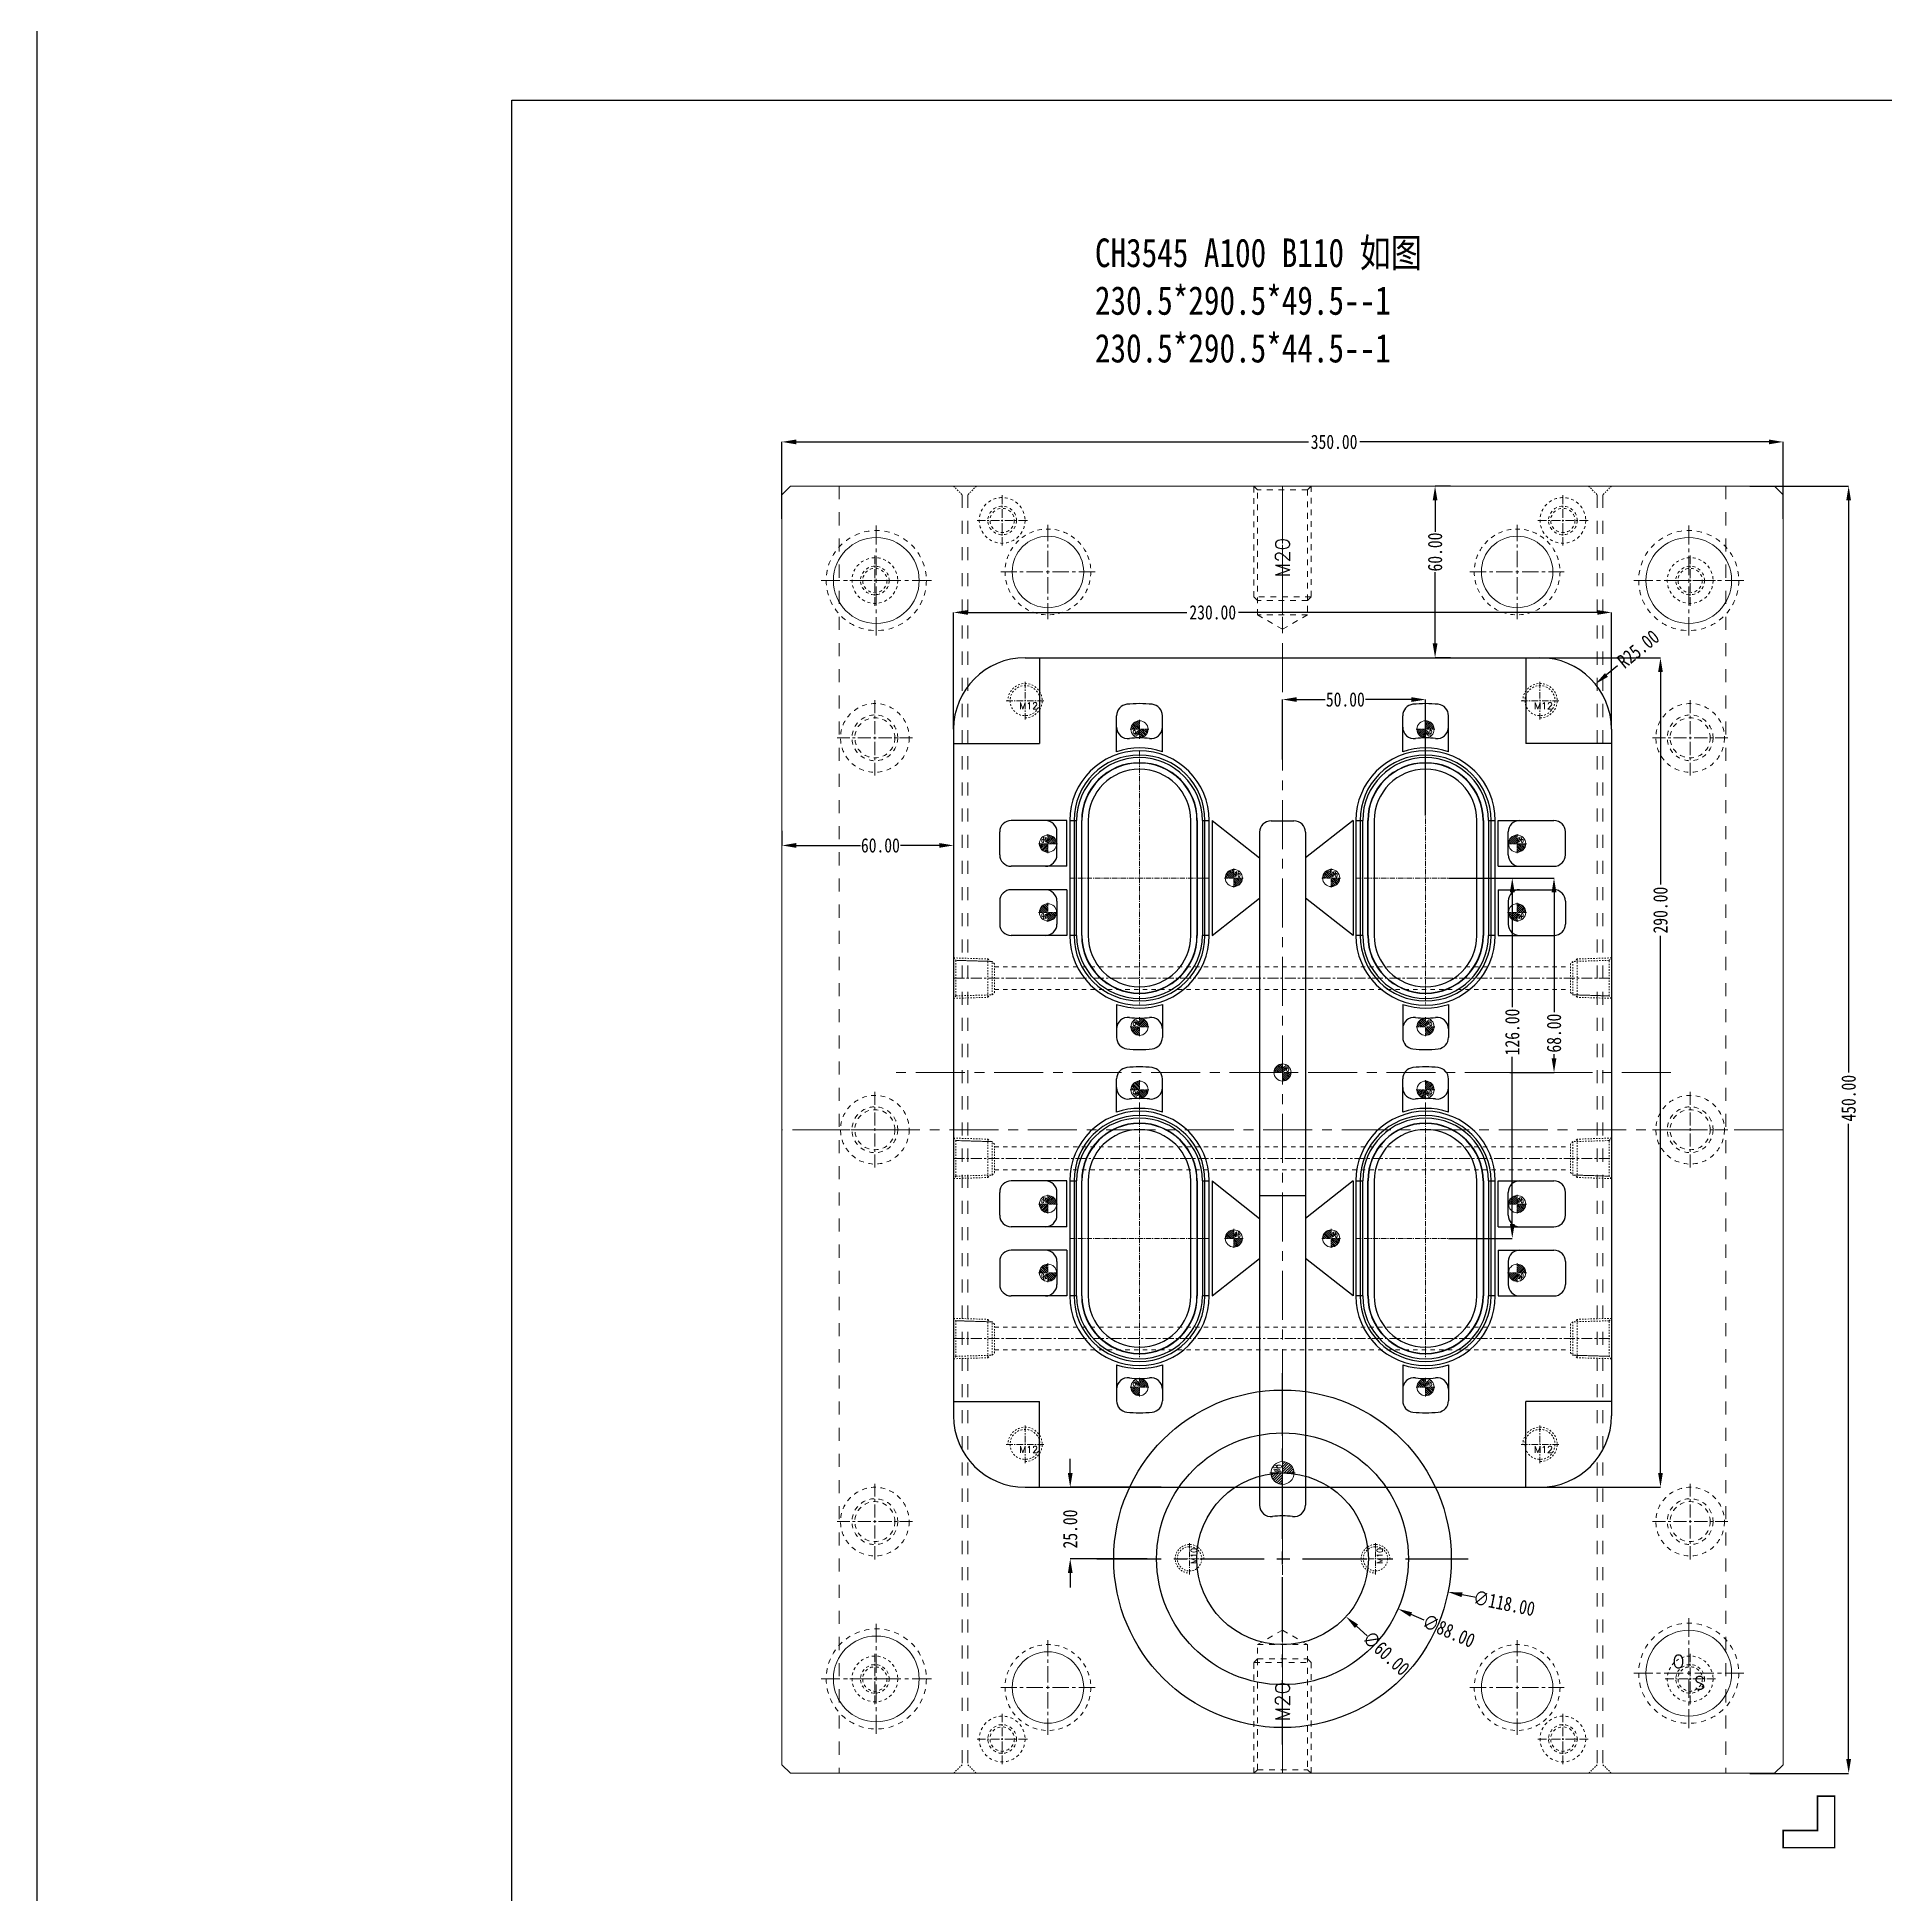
# Model space of a CAD drawing. Header units: millimetres. Extents: x 780 to 4384, y -938 to 1268.
# Drawn here: x 780 to 1426, y -289 to 361 of the extents above; entities that cross this region are included whole.
import ezdxf
from ezdxf.enums import TextEntityAlignment as Align

# ---------------------------------------------------------------- set-up
doc = ezdxf.new("R2010")
doc.units = ezdxf.units.MM
doc.header["$LTSCALE"] = 16.335
doc.header["$PDMODE"] = 3
doc.header["$PDSIZE"] = 0.3125
doc.linetypes.add('CENTER', pattern=[0.6, 0.375, -0.075, 0.075, -0.075])
doc.linetypes.add('HIDDEN', pattern=[0.2, 0.1, -0.1])
doc.layers.get('0').update_dxf_attribs({"linetype": 'CONTINUOUS'})
doc.layers.get('Defpoints').update_dxf_attribs({"linetype": 'CONTINUOUS'})
for name, color, linetype, lineweight in [('center', 1, 'CENTER', 9), ('cool', 153, 'HIDDEN', 9), ('epin', 13, 'CONTINUOUS', 9), ('moldbase', 7, 'CONTINUOUS', 20), ('screw', 33, 'CONTINUOUS', 13)]:
    doc.layers.add(name, color=color, linetype=linetype, lineweight=lineweight)
doc.styles.add('ROMANC', font='romanc.shx', dxfattribs={"bigfont": 'gbcbig.shx'})
doc.styles.get("Standard").update_dxf_attribs({"font": 'txt', "width": 0.8})
doc.styles.add('TXT', font='txt.shx', dxfattribs={"bigfont": 'gbcbig.shx'})
doc.styles.add('TXT05', font='txt.shx', dxfattribs={"width": 0.5, "bigfont": 'gbcbig.shx'})
doc.dimstyles.get("Standard").update_dxf_attribs({"dimtxt": 0.15625, "dimasz": 0.1875, "dimexe": 0.125, "dimexo": 0.0625, "dimtad": 0, "dimtih": 1, "dimtoh": 1, "dimdsep": 46, "dimtxsty": 'Standard', "dimcen": 0.09, "dimadec": 0, "dimazin": 0, "dimtp": 0.01, "dimtm": 0.01, "dimtfac": 1, "dimtofl": 0, "dimtmove": 0, "dimatfit": 3, "dimfxl": 0, "dimtolj": 1, "dimarcsym": 0})

# ---------------------------------------------------------------- blocks, each defined once
blk = doc.blocks.new('*D4')
at = {"color": 4, "lineweight": -2}
for p, q in [((1100, 118.54), (1100, 159.39)), ((1105, 159.39), (1181.61, 159.39)), ((1325, 159.39), (1199.61, 159.39)), ((1330, 118.54), (1330, 159.39))]:
    blk.add_line(p, q, dxfattribs=at)
at = {"color": 4}
for points in [[(1105, 160.23), (1105, 158.56), (1100, 159.39)], [(1325, 160.23), (1325, 158.56), (1330, 159.39)]]:
    blk.add_solid(points, dxfattribs=at)
at = {"layer": 'Defpoints', "color": 0}
for p in [(1100, 159.39), (1100, 118.54), (1330, 118.54)]:
    blk.add_point(p, dxfattribs=at)
at = {"color": 6, "insert": (1190.61, 159.39), "char_height": 5, "attachment_point": 5}
blk.add_mtext('\\A1;230.00', dxfattribs=at)
blk = doc.blocks.new('*D5')
at = {"color": 4, "lineweight": -2}
for p, q in [((1305, 143.54), (1347.12, 143.54)), ((1347.12, 138.54), (1347.12, 64.31)), ((1347.12, -141.46), (1347.12, 46.31)), ((1305, -146.46), (1347.12, -146.46))]:
    blk.add_line(p, q, dxfattribs=at)
at = {"color": 4}
for points in [[(1346.29, 138.54), (1347.95, 138.54), (1347.12, 143.54)], [(1346.29, -141.46), (1347.95, -141.46), (1347.12, -146.46)]]:
    blk.add_solid(points, dxfattribs=at)
at = {"layer": 'Defpoints', "color": 0}
for p in [(1305, 143.54), (1305, -146.46), (1347.12, -146.46)]:
    blk.add_point(p, dxfattribs=at)
at = {"color": 6, "insert": (1347.12, 55.31), "char_height": 5, "attachment_point": 5, "rotation": 90}
blk.add_mtext('\\A1;290.00', dxfattribs=at)
blk = doc.blocks.new('*D6')
at = {"color": 4, "lineweight": -2}
for p, q in [((1140.79, -141.46), (1140.79, -136.46)), ((1172.58, -146.46), (1140.79, -146.46)), ((1167.66, -171.46), (1140.79, -171.46)), ((1140.79, -176.46), (1140.79, -181.46))]:
    blk.add_line(p, q, dxfattribs=at)
at = {"color": 4}
for points in [[(1139.96, -141.46), (1141.63, -141.46), (1140.79, -146.46)], [(1139.96, -176.46), (1141.63, -176.46), (1140.79, -171.46)]]:
    blk.add_solid(points, dxfattribs=at)
at = {"layer": 'Defpoints', "color": 0}
for p in [(1172.58, -146.46), (1140.79, -171.46), (1167.66, -171.46)]:
    blk.add_point(p, dxfattribs=at)
at = {"color": 6, "insert": (1140.79, -161.05), "char_height": 5, "attachment_point": 5, "rotation": 90}
blk.add_mtext('\\A1;25.00', dxfattribs=at)
blk = doc.blocks.new('*D7')
at = {"color": 4, "lineweight": -2}
for p, q in [((1273.75, 203.54), (1268.33, 203.54)), ((1268.33, 198.54), (1268.33, 187.51)), ((1268.33, 148.54), (1268.33, 173.51)), ((1273.75, 143.54), (1268.33, 143.54))]:
    blk.add_line(p, q, dxfattribs=at)
at = {"color": 4}
for points in [[(1267.5, 198.54), (1269.16, 198.54), (1268.33, 203.54)], [(1267.5, 148.54), (1269.16, 148.54), (1268.33, 143.54)]]:
    blk.add_solid(points, dxfattribs=at)
at = {"layer": 'Defpoints', "color": 0}
for p in [(1273.75, 203.54), (1268.33, 143.54), (1273.75, 143.54)]:
    blk.add_point(p, dxfattribs=at)
at = {"color": 6, "insert": (1268.33, 180.51), "char_height": 5, "attachment_point": 5, "rotation": 90}
blk.add_mtext('\\A1;60.00', dxfattribs=at)
blk = doc.blocks.new('*D8')
at = {"color": 4, "lineweight": -2}
for p, q in [((1040, 83), (1040, 77.93)), ((1100, 83), (1100, 77.93)), ((1045, 77.93), (1067.43, 77.93)), ((1095, 77.93), (1081.43, 77.93))]:
    blk.add_line(p, q, dxfattribs=at)
at = {"color": 4}
for points in [[(1045, 78.77), (1045, 77.1), (1040, 77.93)], [(1095, 78.77), (1095, 77.1), (1100, 77.93)]]:
    blk.add_solid(points, dxfattribs=at)
at = {"layer": 'Defpoints', "color": 0}
for p in [(1040, 83), (1100, 83), (1040, 77.93)]:
    blk.add_point(p, dxfattribs=at)
at = {"color": 6, "insert": (1074.43, 77.93), "char_height": 5, "attachment_point": 5}
blk.add_mtext('\\A1;60.00', dxfattribs=at)
blk = doc.blocks.new('*D9')
at = {"color": 4, "lineweight": -2}
for p, q in [((1040, 192.12), (1040, 219)), ((1045, 219), (1224.03, 219)), ((1385, 219), (1242.03, 219)), ((1390, 192.12), (1390, 219))]:
    blk.add_line(p, q, dxfattribs=at)
at = {"color": 4}
for points in [[(1045, 219.83), (1045, 218.16), (1040, 219)], [(1385, 219.83), (1385, 218.16), (1390, 219)]]:
    blk.add_solid(points, dxfattribs=at)
at = {"layer": 'Defpoints', "color": 0}
for p in [(1390, 219), (1040, 192.12), (1390, 192.12)]:
    blk.add_point(p, dxfattribs=at)
at = {"color": 6, "insert": (1233.03, 219), "char_height": 5, "attachment_point": 5}
blk.add_mtext('\\A1;350.00', dxfattribs=at)
blk = doc.blocks.new('*D10')
at = {"color": 4, "lineweight": -2}
for p, q in [((1378.32, 203.54), (1412.9, 203.54)), ((1412.9, 198.54), (1412.9, -1.45)), ((1412.9, -241.46), (1412.9, -19.45)), ((1378.32, -246.46), (1412.9, -246.46))]:
    blk.add_line(p, q, dxfattribs=at)
at = {"color": 4}
for points in [[(1412.06, 198.54), (1413.73, 198.54), (1412.9, 203.54)], [(1412.06, -241.46), (1413.73, -241.46), (1412.9, -246.46)]]:
    blk.add_solid(points, dxfattribs=at)
at = {"layer": 'Defpoints', "color": 0}
for p in [(1378.32, 203.54), (1378.32, -246.46), (1412.9, -246.46)]:
    blk.add_point(p, dxfattribs=at)
at = {"color": 6, "insert": (1412.9, -10.45), "char_height": 5, "attachment_point": 5, "rotation": 90}
blk.add_mtext('\\A1;450.00', dxfattribs=at)
blk = doc.blocks.new('screw_m10_g')
at = {"layer": 'screw', "color": 1, "linetype": 'CENTER', "ltscale": 0.310989}
for p, q in [((-5.5, 0), (5.5, 0)), ((0, -5.5), (0, 5.5))]:
    blk.add_line(p, q, dxfattribs=at)
at = {"layer": 'screw', "linetype": 'HIDDEN', "ltscale": 0.310989}
blk.add_circle((0, 0), 4.25, dxfattribs=at)
at = {"layer": 'screw', "color": 92, "linetype": 'HIDDEN', "ltscale": 0.310989}
blk.add_arc((0, 0), 5, 270, 180, dxfattribs=at)
at = {"layer": 'screw', "color": 6, "style": 'TXT'}
blk.add_text('M10', height=2, dxfattribs=at).set_placement((-1.7, -2.5))
blk = doc.blocks.new('epin_ejp_8')
at = {"layer": 'epin', "lineweight": 0}
h = blk.add_hatch(dxfattribs=at)
h.set_pattern_fill('_ANSI31', color=123, scale=0.2, angle=90, style=0)
h.set_pattern_definition([(135, (-4776.1665, 107.23786), (-0.44901281, -0.44901281), [])])
h.paths.add_polyline_path([(0, 4, 0.414214), (-4, 0), (0, 0)])
h.paths.add_polyline_path([(4, 0), (0, 0), (0, -4, 0.414214)])
at = {"layer": 'epin', "color": 1, "linetype": 'CENTER', "lineweight": 0, "ltscale": 4}
for p, q in [((-4.4, 0), (4.4, 0)), ((0, -4.4), (0, 4.4))]:
    blk.add_line(p, q, dxfattribs=at)
at = {"layer": 'epin', "lineweight": 0}
blk.add_circle((0, 0), 4, dxfattribs=at)
at = {"layer": 'epin', "color": 6, "lineweight": 0, "style": 'TXT05', "width": 0.5}
blk.add_text('%%c8', height=2.8, dxfattribs=at).set_placement((0.16, 0.4))
blk = doc.blocks.new('cool_jt_f12')
at = {"layer": 'cool', "ltscale": 0.3}
for p, q in [((0, 7.0785), (0.856, 6.2225)), ((0, 7.0785), (12, 6.7035)), ((12, 6.7035), (12.856, 5.8475)), ((12, 6.7035), (12, -6.7035)), ((0.856, 6.2225), (0.856, -6.2225)), ((13.5, 5.827375), (0.856, 6.2225)), ((0.856, 6.2225), (13.5, 5.827375)), ((14.327375, 5), (13.5, 5.827375)), ((13.5, -5.827375), (13.5, 5.827375)), ((14.327375, -5), (14.327375, 5)), ((0.856, -6.2225), (0, -7.0785)), ((0.856, -6.2225), (13.5, -5.827375)), ((12, -6.7035), (12.856, -5.8475)), ((13.5, -5.827375), (14.327375, -5)), ((0, -7.0785), (12, -6.7035))]:
    blk.add_line(p, q, dxfattribs=at)
blk = doc.blocks.new('*D75')
at = {"color": 4, "lineweight": -2}
blk.add_line((1244.57, -198.4), (1240.87, -195.03), dxfattribs=at)
at = {"color": 4}
blk.add_solid([(1241.43, -194.42), (1240.31, -195.65), (1237.18, -191.67)], dxfattribs=at)
at = {"layer": 'Defpoints', "color": 0}
for p in [(1192.83, -151.25), (1237.18, -191.67)]:
    blk.add_point(p, dxfattribs=at)
at = {"color": 6, "insert": (1251.22, -204.47), "char_height": 5, "attachment_point": 5, "rotation": 317.65053}
blk.add_mtext('\\A1;∅60.00', dxfattribs=at)
blk = doc.blocks.new('*D76')
at = {"color": 4, "lineweight": -2}
blk.add_line((1264.54, -192.94), (1259.96, -190.95), dxfattribs=at)
at = {"color": 4}
blk.add_solid([(1260.29, -190.19), (1259.63, -191.72), (1255.37, -188.96)], dxfattribs=at)
at = {"layer": 'Defpoints', "color": 0}
for p in [(1174.64, -153.95), (1255.37, -188.96)]:
    blk.add_point(p, dxfattribs=at)
at = {"color": 6, "insert": (1273.11, -196.66), "char_height": 5, "attachment_point": 5, "rotation": 336.55293}
blk.add_mtext('\\A1;∅88.00', dxfattribs=at)
blk = doc.blocks.new('*D77')
at = {"color": 4, "lineweight": -2}
blk.add_line((1282.66, -185.03), (1277.75, -184.05), dxfattribs=at)
at = {"color": 4}
blk.add_solid([(1277.92, -183.23), (1277.59, -184.86), (1272.85, -183.06)], dxfattribs=at)
at = {"layer": 'Defpoints', "color": 0}
for p in [(1157.16, -159.85), (1272.85, -183.06)]:
    blk.add_point(p, dxfattribs=at)
at = {"color": 6, "insert": (1292.46, -187), "char_height": 5, "attachment_point": 5, "rotation": 348.65654}
blk.add_mtext('\\A1;∅118.00', dxfattribs=at)
blk = doc.blocks.new('*D88')
at = {"color": 4, "lineweight": -2}
for p, q in [((1215, 107.98), (1215, 128.93)), ((1220, 128.93), (1229.96, 128.93)), ((1260, 128.93), (1243.96, 128.93)), ((1265, 88.39), (1265, 128.93))]:
    blk.add_line(p, q, dxfattribs=at)
at = {"color": 4}
for points in [[(1220, 129.77), (1220, 128.1), (1215, 128.93)], [(1260, 129.77), (1260, 128.1), (1265, 128.93)]]:
    blk.add_solid(points, dxfattribs=at)
at = {"layer": 'Defpoints', "color": 0}
for p in [(1215, 128.93), (1215, 107.98), (1265, 88.39)]:
    blk.add_point(p, dxfattribs=at)
at = {"color": 6, "insert": (1236.96, 128.93), "char_height": 5, "attachment_point": 5}
blk.add_mtext('\\A1;50.00', dxfattribs=at)
blk = doc.blocks.new('*D89')
at = {"color": 4, "lineweight": -2}
for p, q in [((1272.98, 66.54), (1309.91, 66.54)), ((1309.91, 61.54), (1309.91, 19.65)), ((1309.91, 3.54), (1309.91, 4.99)), ((1294.41, -1.46), (1309.91, -1.46))]:
    blk.add_line(p, q, dxfattribs=at)
at = {"color": 4}
for points in [[(1309.07, 61.54), (1310.74, 61.54), (1309.91, 66.54)], [(1309.07, 3.54), (1310.74, 3.54), (1309.91, -1.46)]]:
    blk.add_solid(points, dxfattribs=at)
at = {"layer": 'Defpoints', "color": 0}
for p in [(1272.98, 66.54), (1294.41, -1.46), (1309.91, -1.46)]:
    blk.add_point(p, dxfattribs=at)
at = {"color": 6, "insert": (1309.91, 12.32), "char_height": 5, "attachment_point": 5, "rotation": 90}
blk.add_mtext('\\A1;68.00', dxfattribs=at)
blk = doc.blocks.new('*D90')
at = {"color": 4, "lineweight": -2}
for p, q in [((1272.98, 66.54), (1295.32, 66.54)), ((1295.32, 61.54), (1295.32, 21.38)), ((1295.32, -54.46), (1295.32, 4.04)), ((1272.98, -59.46), (1295.32, -59.46))]:
    blk.add_line(p, q, dxfattribs=at)
at = {"color": 4}
for points in [[(1294.48, 61.54), (1296.15, 61.54), (1295.32, 66.54)], [(1294.48, -54.46), (1296.15, -54.46), (1295.32, -59.46)]]:
    blk.add_solid(points, dxfattribs=at)
at = {"layer": 'Defpoints', "color": 0}
for p in [(1272.98, 66.54), (1272.98, -59.46), (1295.32, -59.46)]:
    blk.add_point(p, dxfattribs=at)
at = {"color": 6, "insert": (1295.32, 12.71), "char_height": 5, "attachment_point": 5, "rotation": 90}
blk.add_mtext('\\A1;126.00', dxfattribs=at)
blk = doc.blocks.new('*D91')
at = {"color": 4, "lineweight": -2}
blk.add_line((1332.11, 140.69), (1328.24, 137.52), dxfattribs=at)
at = {"color": 4}
blk.add_solid([(1327.71, 138.17), (1328.76, 136.88), (1324.36, 134.36)], dxfattribs=at)
at = {"layer": 'Defpoints', "color": 0}
for p in [(1324.36, 134.36), (1305, 118.54)]:
    blk.add_point(p, dxfattribs=at)
at = {"color": 6, "insert": (1339.34, 146.59), "char_height": 5, "attachment_point": 5, "rotation": 39.24917}
blk.add_mtext('\\A1;R25.00', dxfattribs=at)
blk = doc.blocks.new('screw_m12_g')
at = {"layer": 'screw', "color": 1, "linetype": 'CENTER', "ltscale": 0.373186}
for p, q in [((0, -6.6), (0, 6.6)), ((-6.6, 0), (6.6, 0))]:
    blk.add_line(p, q, dxfattribs=at)
at = {"layer": 'screw', "linetype": 'HIDDEN', "ltscale": 0.373186}
blk.add_circle((0, 0), 5.25, dxfattribs=at)
at = {"layer": 'screw', "color": 92, "linetype": 'HIDDEN', "ltscale": 0.373186}
blk.add_arc((0, 0), 6, 270, 180, dxfattribs=at)
at = {"layer": 'screw', "color": 6, "style": 'TXT'}
blk.add_text('M12', height=2.4, dxfattribs=at).set_placement((-2.04, -3))
blk = doc.blocks.new('epin_ejp_6')
at = {"layer": 'epin'}
h = blk.add_hatch(dxfattribs=at)
h.set_pattern_fill('_ANSI31', color=123, scale=0.15, angle=90, style=0)
h.set_pattern_definition([(135, (-1265.0037, -63.5429), (-0.3367596, -0.3367596), [])])
h.paths.add_polyline_path([(0, 3, 0.414214), (-3, 0), (0, 0)])
h.paths.add_polyline_path([(3, 0), (0, 0), (0, -3, 0.414214)])
at = {"layer": 'epin', "color": 1, "linetype": 'CENTER', "ltscale": 0.186593}
for p, q in [((-3.3, 0), (3.3, 0)), ((0, -3.3), (0, 3.3))]:
    blk.add_line(p, q, dxfattribs=at)
at = {"layer": 'epin'}
blk.add_circle((0, 0), 3, dxfattribs=at)
at = {"layer": 'epin', "color": 6, "style": 'TXT05', "width": 0.5}
blk.add_text('%%c6', height=2.1, dxfattribs=at).set_placement((0.12, 0.3))
blk = doc.blocks.new('02')
at = {"layer": 'epin'}
for p, rotation in [((1165, 118.54), 180.0000000000008), ((1133, 54.54), 180.0000000000008), ((1165, -7.46), 179.9999999999995), ((1133, -71.46), 180.0000000000008)]:
    blk.add_blockref('epin_ejp_6', p, dxfattribs=dict(at, rotation=rotation))
at = {"layer": 'epin', "xscale": -1}
for p, rotation in [((1265, 118.54), 179.9999999999992), ((1297, 54.54), 179.9999999999992), ((1265, -7.46), 179.9999999999995), ((1297, -71.46), 179.9999999999992), ((1165, -111.46), 359.9999999999987)]:
    blk.add_blockref('epin_ejp_6', p, dxfattribs=dict(at, rotation=rotation))
for p in [(1133, 78.54), (1165, 14.54), (1133, -47.46)]:
    blk.add_blockref('epin_ejp_6', p, dxfattribs=at)
at = {"layer": 'epin'}
for p in [(1297, 78.54), (1198, 66.54), (1232, 66.54), (1265, 14.54), (1215, -1.46), (1297, -47.46), (1198, -59.46), (1232, -59.46), (1265, -111.46)]:
    blk.add_blockref('epin_ejp_6', p, dxfattribs=at)
at = {"layer": 'screw'}
for p in [(1125, 128.54), (1305, 128.54), (1125, -131.46), (1305, -131.46)]:
    blk.add_blockref('screw_m12_g', p, dxfattribs=at)

msp = doc.modelspace()

# ---------------------------------------------------------------- linework, layer by layer
for p, q in [((1125.004, 143.543), (1305.004, 143.543)), ((1130.004, 143.543), (1130.004, 113.543)), ((1300.004, 143.543), (1300.004, 113.543)), ((1100.004, 118.543), (1100.004, -121.457)), ((1157.004, 110.713), (1157.004, 123.29)), ((1173.004, 110.713), (1173.004, 123.29)), ((1257.004, 110.713), (1257.004, 123.29)), ((1273.004, 110.713), (1273.004, 123.29)), ((1330.004, 118.543), (1330.004, -121.457)), ((1100.004, 113.543), (1130.004, 113.543)), ((1330.004, 113.543), (1300.004, 113.543)), ((1139.639, 86.643), (1120.139, 86.643)), ((1190.369, 86.643), (1207.004, 73.543)), ((1190.369, 86.643), (1190.369, 46.443)), ((1211.004, 86.543), (1219.004, 86.543)), ((1239.639, 86.643), (1223.004, 73.543)), ((1239.639, 86.643), (1239.639, 46.443)), ((1290.369, 86.643), (1309.869, 86.643)), ((1207.004, 82.543), (1207.004, -152.693)), ((1223.004, 82.543), (1223.004, -152.693)), ((1139.639, 70.643), (1120.139, 70.643)), ((1290.369, 70.643), (1309.869, 70.643)), ((1139.639, 62.443), (1120.139, 62.443)), ((1190.369, 46.443), (1207.004, 59.543)), ((1239.639, 46.443), (1223.004, 59.543)), ((1290.369, 62.443), (1309.869, 62.443)), ((1139.639, 46.443), (1120.139, 46.443)), ((1290.369, 46.443), (1309.869, 46.443)), ((1157.004, 22.372), (1157.004, 10.802)), ((1173.004, 22.372), (1173.004, 10.802)), ((1257.004, 22.372), (1257.004, 10.802)), ((1273.004, 22.372), (1273.004, 10.802)), ((1157.004, -15.287), (1157.004, -3.716)), ((1173.004, -15.287), (1173.004, -3.716)), ((1257.004, -15.287), (1257.004, -3.716)), ((1273.004, -15.287), (1273.004, -3.716)), ((1139.639, -39.357), (1120.139, -39.357)), ((1190.369, -39.357), (1207.004, -52.457)), ((1190.369, -39.357), (1190.369, -79.557)), ((1207.004, -44.457), (1223.004, -44.457)), ((1239.639, -39.357), (1223.004, -52.457)), ((1239.639, -39.357), (1239.639, -79.557)), ((1290.369, -39.357), (1309.869, -39.357)), ((1139.639, -55.357), (1120.139, -55.357)), ((1290.369, -55.357), (1309.869, -55.357)), ((1139.639, -63.557), (1120.139, -63.557)), ((1290.369, -63.557), (1309.869, -63.557)), ((1190.369, -79.557), (1207.004, -66.457)), ((1239.639, -79.557), (1223.004, -66.457)), ((1139.639, -79.557), (1120.139, -79.557)), ((1290.369, -79.557), (1309.869, -79.557)), ((1157.004, -103.628), (1157.004, -116.205)), ((1173.004, -103.628), (1173.004, -116.205)), ((1257.004, -103.628), (1257.004, -116.205)), ((1273.004, -103.628), (1273.004, -116.205)), ((1100.004, -116.457), (1130.004, -116.457)), ((1130.004, -146.457), (1130.004, -116.457)), ((1330.004, -116.457), (1300.004, -116.457)), ((1300.004, -146.457), (1300.004, -116.457)), ((1125.004, -146.457), (1305.004, -146.457))]:
    msp.add_line(p, q)
at = {"color": 7, "linetype": 'Continuous'}
for p, q in [((1139.639, 70.643), (1139.639, 86.643)), ((1140.639, 86.643), (1140.639, 46.443)), ((1140.639, 86.643), (1143.03, 86.643)), ((1142.112, 86.643), (1142.112, 46.443)), ((1143.03, 46.443), (1143.03, 86.643)), ((1144.798, 86.643), (1144.904, 86.643)), ((1144.798, 46.443), (1144.798, 86.643)), ((1144.904, 46.443), (1144.904, 86.643)), ((1147.064, 86.643), (1147.064, 46.443)), ((1182.943, 46.443), (1182.943, 86.643)), ((1185.104, 86.643), (1185.209, 86.643)), ((1185.104, 86.643), (1185.104, 46.443)), ((1185.209, 86.643), (1185.209, 46.443)), ((1186.977, 86.643), (1189.369, 86.643)), ((1186.977, 86.643), (1186.977, 46.443)), ((1187.895, 46.443), (1187.895, 86.643)), ((1189.369, 46.443), (1189.369, 86.643)), ((1240.639, 86.643), (1240.639, 46.443)), ((1240.639, 86.643), (1243.03, 86.643)), ((1242.112, 86.643), (1242.112, 46.443)), ((1243.03, 46.443), (1243.03, 86.643)), ((1244.798, 86.643), (1244.904, 86.643)), ((1244.798, 46.443), (1244.798, 86.643)), ((1244.904, 46.443), (1244.904, 86.643)), ((1247.064, 86.643), (1247.064, 46.443)), ((1282.943, 46.443), (1282.943, 86.643)), ((1285.104, 86.643), (1285.209, 86.643)), ((1285.104, 86.643), (1285.104, 46.443)), ((1285.209, 86.643), (1285.209, 46.443)), ((1286.977, 86.643), (1289.369, 86.643)), ((1286.977, 86.643), (1286.977, 46.443)), ((1287.895, 46.443), (1287.895, 86.643)), ((1289.369, 46.443), (1289.369, 86.643)), ((1290.369, 70.643), (1290.369, 86.643)), ((1116.139, 74.643), (1116.139, 82.643)), ((1136.139, 74.643), (1136.139, 82.643)), ((1293.869, 74.643), (1293.869, 82.643)), ((1313.869, 74.643), (1313.869, 82.643)), ((1139.639, 62.443), (1139.639, 46.443)), ((1290.369, 62.443), (1290.369, 46.443)), ((1116.139, 58.443), (1116.139, 50.443)), ((1136.139, 58.443), (1136.139, 50.443)), ((1293.869, 58.443), (1293.869, 50.443)), ((1313.869, 58.443), (1313.869, 50.443)), ((1143.03, 46.443), (1140.639, 46.443)), ((1144.904, 46.443), (1144.798, 46.443)), ((1185.209, 46.443), (1185.104, 46.443)), ((1189.369, 46.443), (1186.977, 46.443)), ((1243.03, 46.443), (1240.639, 46.443)), ((1244.904, 46.443), (1244.798, 46.443)), ((1285.209, 46.443), (1285.104, 46.443)), ((1289.369, 46.443), (1286.977, 46.443)), ((1116.139, -51.357), (1116.139, -43.357)), ((1136.139, -51.357), (1136.139, -43.357)), ((1139.639, -55.357), (1139.639, -39.357)), ((1140.639, -39.357), (1140.639, -79.557)), ((1140.639, -39.357), (1143.03, -39.357)), ((1140.639, -39.357), (1140.639, -79.557)), ((1142.112, -39.357), (1142.112, -79.557)), ((1143.03, -79.557), (1143.03, -39.357)), ((1144.798, -39.357), (1144.904, -39.357)), ((1144.798, -79.557), (1144.798, -39.357)), ((1144.904, -79.557), (1144.904, -39.357)), ((1147.064, -39.357), (1147.064, -79.557)), ((1182.943, -79.557), (1182.943, -39.357)), ((1185.104, -39.357), (1185.209, -39.357)), ((1185.104, -39.357), (1185.104, -79.557)), ((1185.209, -39.357), (1185.209, -79.557)), ((1186.977, -39.357), (1189.369, -39.357)), ((1186.977, -39.357), (1186.977, -79.557)), ((1187.895, -79.557), (1187.895, -39.357)), ((1189.369, -79.557), (1189.369, -39.357)), ((1240.639, -39.357), (1240.639, -79.557)), ((1240.639, -39.357), (1243.03, -39.357)), ((1240.639, -39.357), (1240.639, -79.557)), ((1242.112, -39.357), (1242.112, -79.557)), ((1243.03, -79.557), (1243.03, -39.357)), ((1244.798, -39.357), (1244.904, -39.357)), ((1244.798, -79.557), (1244.798, -39.357)), ((1244.904, -79.557), (1244.904, -39.357)), ((1247.064, -39.357), (1247.064, -79.557)), ((1282.943, -79.557), (1282.943, -39.357)), ((1285.104, -39.357), (1285.209, -39.357)), ((1285.104, -39.357), (1285.104, -79.557)), ((1285.209, -39.357), (1285.209, -79.557)), ((1286.977, -39.357), (1289.369, -39.357)), ((1286.977, -39.357), (1286.977, -79.557)), ((1287.895, -79.557), (1287.895, -39.357)), ((1289.369, -79.557), (1289.369, -39.357)), ((1290.369, -55.357), (1290.369, -39.357)), ((1293.869, -51.357), (1293.869, -43.357)), ((1313.869, -51.357), (1313.869, -43.357)), ((1139.639, -63.557), (1139.639, -79.557)), ((1290.369, -63.557), (1290.369, -79.557)), ((1116.139, -67.557), (1116.139, -75.557)), ((1136.139, -67.557), (1136.139, -75.557)), ((1293.869, -67.557), (1293.869, -75.557)), ((1313.869, -67.557), (1313.869, -75.557)), ((1143.03, -79.557), (1140.639, -79.557)), ((1144.904, -79.557), (1144.798, -79.557)), ((1185.209, -79.557), (1185.104, -79.557)), ((1189.369, -79.557), (1186.977, -79.557)), ((1243.03, -79.557), (1240.639, -79.557)), ((1244.904, -79.557), (1244.798, -79.557)), ((1285.209, -79.557), (1285.104, -79.557)), ((1289.369, -79.557), (1286.977, -79.557))]:
    msp.add_line(p, q, dxfattribs=at)
at = {"color": 1, "linetype": 'CENTER', "ltscale": 3.669666}
for p, q in [((1215.004, -236.357), (1215.004, -106.557)), ((1150.104, -171.457), (1279.904, -171.457))]:
    msp.add_line(p, q, dxfattribs=at)
for points in [[(779.67, 1267.789), (4384.185, 1267.789), (4384.185, -938.387), (779.67, -938.387)], [(945.639, 338.444), (1511.059, 338.444), (1511.059, -758.542), (945.639, -758.542)]]:
    msp.add_lwpolyline(points, close=True)
for radius in [59, 44, 30]:
    msp.add_circle((1215.004, -171.457), radius)
for centre, radius, start, end in [((1125.004, 118.543), 25, 90, 180), ((1305.004, 118.543), 25, 0, 90), ((1161.004, 123.29), 4, 96.229073, 180), ((1169.004, 123.29), 4, 0, 83.770927), ((1261.004, 123.29), 4, 96.229073, 180), ((1269.004, 123.29), 4, 360, 83.770927), ((1161.004, 119.264), 4, 180, 276.990788), ((1169.004, 119.264), 4, 263.009212, 0), ((1261.004, 119.264), 4, 180, 276.990788), ((1269.004, 119.264), 4, 263.009212, 360), ((1120.139, 82.643), 4, 90, 180), ((1132.139, 82.643), 4, 0, 90), ((1211.004, 82.543), 4, 90, 180), ((1219.004, 82.543), 4, 0, 90), ((1297.869, 82.643), 4, 90, 180), ((1309.869, 82.643), 4, 0, 90), ((1120.139, 74.643), 4, 180, 270), ((1132.139, 74.643), 4, 270, 0), ((1297.869, 74.643), 4, 180, 270), ((1309.869, 74.643), 4, 270, 0), ((1120.139, 58.443), 4, 90, 180), ((1132.139, 58.443), 4, 360, 90), ((1297.869, 58.443), 4, 90, 180), ((1309.869, 58.443), 4, 360, 90), ((1120.139, 50.443), 4, 180, 270), ((1132.139, 50.443), 4, 270, 360), ((1297.869, 50.443), 4, 180, 270), ((1309.869, 50.443), 4, 270, 360), ((1161.004, 13.822), 4, 83.009212, 180), ((1169.004, 13.822), 4, 0, 96.990788), ((1261.004, 13.822), 4, 83.009212, 180), ((1269.004, 13.822), 4, 0, 96.990788), ((1161.004, 10.802), 4, 180, 263.59653), ((1169.004, 10.802), 4, 276.40347, 360), ((1261.004, 10.802), 4, 180, 263.59653), ((1269.004, 10.802), 4, 276.40347, 0), ((1161.004, -3.716), 4, 96.40347, 180), ((1169.004, -3.716), 4, 0, 83.59653), ((1261.004, -3.716), 4, 96.40347, 180), ((1269.004, -3.716), 4, 360, 83.59653), ((1161.004, -6.736), 4, 180, 276.990788), ((1169.004, -6.736), 4, 263.009212, 360), ((1261.004, -6.736), 4, 180, 276.990788), ((1269.004, -6.736), 4, 263.009212, 360), ((1120.139, -43.357), 4, 90, 180), ((1132.139, -43.357), 4, 0, 90), ((1297.869, -43.357), 4, 90, 180), ((1309.869, -43.357), 4, 0, 90), ((1120.139, -51.357), 4, 180, 270), ((1132.139, -51.357), 4, 270, 0), ((1297.869, -51.357), 4, 180, 270), ((1309.869, -51.357), 4, 270, 0), ((1120.139, -67.557), 4, 90, 180), ((1132.139, -67.557), 4, 360, 90), ((1297.869, -67.557), 4, 90, 180), ((1309.869, -67.557), 4, 360, 90), ((1120.139, -75.557), 4, 180, 270), ((1132.139, -75.557), 4, 270, 360), ((1297.869, -75.557), 4, 180, 270), ((1309.869, -75.557), 4, 270, 360), ((1161.004, -112.178), 4, 83.009212, 180), ((1169.004, -112.178), 4, 360, 96.990788), ((1261.004, -112.178), 4, 83.009212, 180), ((1269.004, -112.178), 4, 0, 96.990788), ((1161.004, -116.205), 4, 180, 263.770927), ((1169.004, -116.205), 4, 276.229073, 360), ((1261.004, -116.205), 4, 180, 263.770927), ((1269.004, -116.205), 4, 276.229073, 0), ((1125.004, -121.457), 25, 180, 270), ((1305.004, -121.457), 25, 270, 0), ((1211.004, -152.693), 4, 180, 276.756327), ((1219.004, -152.693), 4, 263.243673, 0), ((1215.004, -186.457), 30, 83.243673, 96.756327)]:
    msp.add_arc(centre, radius, start, end)
at = {"color": 7, "linetype": 'Continuous'}
for centre, radius, start, end in [((1165.004, 86.643), 40.865, 83.770927, 96.229073), ((1265.004, 86.643), 40.865, 83.770927, 96.229073), ((1165.004, 86.643), 24.365, 0, 180), ((1165.004, 86.643), 25.365, 71.61538, 108.38462), ((1165.004, 86.643), 28.865, 83.009212, 96.990788), ((1265.004, 86.643), 24.365, 0, 180), ((1265.004, 86.643), 25.365, 71.61538, 108.38462), ((1265.004, 86.643), 28.865, 83.009212, 96.990788), ((1165.004, 86.643), 22.892, 0, 180), ((1165.004, 86.643), 21.973, 0, 180), ((1165.004, 86.643), 20.205, 0, 180), ((1165.004, 86.643), 20.1, 0, 180), ((1165.004, 86.643), 17.939, 0, 180), ((1265.004, 86.643), 22.892, 0, 180), ((1265.004, 86.643), 21.973, 0, 180), ((1265.004, 86.643), 20.205, 0, 180), ((1265.004, 86.643), 20.1, 0, 180), ((1265.004, 86.643), 17.939, 0, 180), ((1165.004, 46.443), 24.365, 180, 0), ((1165.004, 46.443), 22.892, 180, 0), ((1165.004, 46.443), 21.973, 180, 0), ((1165.004, 46.443), 20.205, 180, 0), ((1165.004, 46.443), 20.1, 180, 0), ((1165.004, 46.443), 17.939, 180, 0), ((1265.004, 46.443), 24.365, 180, 0), ((1265.004, 46.443), 22.892, 180, 0), ((1265.004, 46.443), 21.973, 180, 0), ((1265.004, 46.443), 20.205, 180, 0), ((1265.004, 46.443), 20.1, 180, 0), ((1265.004, 46.443), 17.939, 180, 0), ((1165.004, 46.443), 25.365, 251.61538, 288.38462), ((1265.004, 46.443), 25.365, 251.61538, 288.38462), ((1165.004, 46.443), 28.865, 263.009212, 276.990788), ((1265.004, 46.443), 28.865, 263.009212, 276.990788), ((1165.004, 46.443), 39.865, 263.59653, 276.40347), ((1265.004, 46.443), 39.865, 263.59653, 276.40347), ((1165.004, -39.357), 39.865, 83.59653, 96.40347), ((1265.004, -39.357), 39.865, 83.59653, 96.40347), ((1165.004, -39.357), 28.865, 83.009212, 96.990788), ((1265.004, -39.357), 28.865, 83.009212, 96.990788), ((1165.004, -39.357), 24.365, 0, 180), ((1165.004, -39.357), 22.892, 0, 180), ((1165.004, -39.357), 21.973, 0, 180), ((1165.004, -39.357), 20.205, 0, 180), ((1165.004, -39.357), 20.1, 0, 180), ((1165.004, -39.357), 25.365, 71.61538, 108.38462), ((1265.004, -39.357), 24.365, 0, 180), ((1265.004, -39.357), 22.892, 0, 180), ((1265.004, -39.357), 21.973, 0, 180), ((1265.004, -39.357), 20.205, 0, 180), ((1265.004, -39.357), 20.1, 0, 180), ((1265.004, -39.357), 25.365, 71.61538, 108.38462), ((1165.004, -39.357), 17.939, 0, 180), ((1265.004, -39.357), 17.939, 0, 180), ((1165.004, -79.557), 24.365, 180, 0), ((1165.004, -79.557), 22.892, 180, 0), ((1165.004, -79.557), 21.973, 180, 0), ((1165.004, -79.557), 20.205, 180, 0), ((1165.004, -79.557), 20.1, 180, 0), ((1165.004, -79.557), 17.939, 180, 0), ((1265.004, -79.557), 24.365, 180, 0), ((1265.004, -79.557), 22.892, 180, 0), ((1265.004, -79.557), 21.973, 180, 0), ((1265.004, -79.557), 20.205, 180, 0), ((1265.004, -79.557), 20.1, 180, 0), ((1265.004, -79.557), 17.939, 180, 0), ((1165.004, -79.557), 25.365, 251.61538, 288.38462), ((1265.004, -79.557), 25.365, 251.61538, 288.38462), ((1165.004, -79.557), 28.865, 263.009212, 276.990788), ((1265.004, -79.557), 28.865, 263.009212, 276.990788), ((1165.004, -79.557), 40.865, 263.770927, 276.229073), ((1265.004, -79.557), 40.865, 263.770927, 276.229073)]:
    msp.add_arc(centre, radius, start, end, dxfattribs=at)
at = {"layer": 'center', "color": 1, "linetype": 'CENTER', "ltscale": 0.301583}
for p, q in [((1165.004, 111.008), (1165.004, 22.078)), ((1265.004, 111.008), (1265.004, 22.078)), ((1140.639, 66.543), (1189.369, 66.543)), ((1240.639, 66.543), (1289.369, 66.543)), ((1165.004, -11.992), (1165.004, -100.922)), ((1265.004, -11.992), (1265.004, -100.922)), ((1140.639, -59.457), (1189.369, -59.457)), ((1240.639, -59.457), (1289.369, -59.457))]:
    msp.add_line(p, q, dxfattribs=at)
at = {"layer": 'cool', "ltscale": 0.932966}
for p, q in [((1114.334, 35.543), (1315.674, 35.543)), ((1114.334, 27.543), (1315.674, 27.543)), ((1114.334, -27.457), (1315.674, -27.457)), ((1114.334, -35.457), (1315.674, -35.457)), ((1114.334, -90.457), (1315.674, -90.457)), ((1114.334, -98.457), (1315.674, -98.457))]:
    msp.add_line(p, q, dxfattribs=at)
at = {"layer": 'cool', "color": 1, "linetype": 'CENTER', "ltscale": 0.621977}
for p, q in [((1100.004, 31.543), (1330.004, 31.543)), ((1100.004, -31.457), (1330.004, -31.457)), ((1100.004, -94.457), (1330.004, -94.457))]:
    msp.add_line(p, q, dxfattribs=at)
at = {"layer": 'moldbase'}
for p, q in [((1043.004, 203.543), (1040.004, 200.543)), ((1387.004, 203.543), (1043.004, 203.543)), ((1387.004, 203.543), (1390.004, 200.543)), ((1040.004, 200.543), (1040.004, -243.457)), ((1390.004, 200.543), (1390.004, -243.457)), ((1040.004, -243.457), (1043.004, -246.457)), ((1387.004, -246.457), (1043.004, -246.457)), ((1390.004, -243.457), (1387.004, -246.457))]:
    msp.add_line(p, q, dxfattribs=at)
at = {"layer": 'moldbase', "color": 8, "linetype": 'HIDDEN', "ltscale": 2.798898}
for p, q in [((1060.004, 203.543), (1060.004, -246.457)), ((1370.004, 203.543), (1370.004, -246.457)), ((1103.004, 200.543), (1103.004, -243.457)), ((1105.004, 200.543), (1105.004, -243.457)), ((1325.004, 200.543), (1325.004, -243.457)), ((1327.004, 200.543), (1327.004, -243.457))]:
    msp.add_line(p, q, dxfattribs=at)
at = {"layer": 'moldbase', "color": 8, "linetype": 'HIDDEN', "ltscale": 0.27989}
for p, q in [((1100.004, 203.543), (1103.004, 200.543)), ((1108.004, 203.543), (1105.004, 200.543)), ((1322.004, 203.543), (1325.004, 200.543)), ((1330.004, 203.543), (1327.004, 200.543)), ((1103.004, -243.457), (1100.004, -246.457)), ((1105.004, -243.457), (1108.004, -246.457)), ((1325.004, -243.457), (1322.004, -246.457)), ((1327.004, -243.457), (1330.004, -246.457))]:
    msp.add_line(p, q, dxfattribs=at)
at = {"layer": 'moldbase', "color": 1, "linetype": 'CENTER', "ltscale": 2.798898}
for p, q in [((1215.004, 203.543), (1215.004, -246.457)), ((1350.797, -1.457), (1079.211, -1.457)), ((1390.004, -21.457), (1040.004, -21.457))]:
    msp.add_line(p, q, dxfattribs=at)
at = {"layer": 'moldbase', "color": 1, "linetype": 'CENTER', "ltscale": 0.497582}
for p, q in [((1117.004, 200.343), (1117.004, 182.743)), ((1313.004, 200.343), (1313.004, 182.743)), ((1125.804, 191.543), (1108.204, 191.543)), ((1304.204, 191.543), (1321.804, 191.543)), ((1072.504, 179.343), (1072.504, 161.743)), ((1357.504, 179.343), (1357.504, 161.743)), ((1081.304, 170.543), (1063.704, 170.543)), ((1348.704, 170.543), (1366.304, 170.543)), ((1072.504, -222.257), (1072.504, -204.657)), ((1357.504, -222.257), (1357.504, -204.657)), ((1081.304, -213.457), (1063.704, -213.457)), ((1348.704, -213.457), (1366.304, -213.457)), ((1117.004, -243.257), (1117.004, -225.657)), ((1313.004, -243.257), (1313.004, -225.657)), ((1125.804, -234.457), (1108.204, -234.457)), ((1304.204, -234.457), (1321.804, -234.457))]:
    msp.add_line(p, q, dxfattribs=at)
at = {"layer": 'moldbase', "color": 1, "linetype": 'CENTER', "ltscale": 1.08846}
for p, q in [((1073.004, 189.793), (1073.004, 151.293)), ((1357.004, 189.793), (1357.004, 151.293)), ((1092.254, 170.543), (1053.754, 170.543)), ((1337.754, 170.543), (1376.254, 170.543)), ((1073.004, -232.707), (1073.004, -194.207)), ((1357.004, -230.707), (1357.004, -192.207)), ((1092.254, -213.457), (1053.754, -213.457)), ((1337.754, -211.457), (1376.254, -211.457))]:
    msp.add_line(p, q, dxfattribs=at)
at = {"layer": 'moldbase', "color": 1, "linetype": 'CENTER', "ltscale": 0.932966}
for p, q in [((1133.004, 190.043), (1133.004, 157.043)), ((1297.004, 190.043), (1297.004, 157.043)), ((1149.504, 173.543), (1116.504, 173.543)), ((1280.504, 173.543), (1313.504, 173.543)), ((1133.004, -232.957), (1133.004, -199.957)), ((1297.004, -232.957), (1297.004, -199.957)), ((1149.504, -216.457), (1116.504, -216.457)), ((1280.504, -216.457), (1313.504, -216.457))]:
    msp.add_line(p, q, dxfattribs=at)
at = {"layer": 'moldbase', "color": 1, "linetype": 'CENTER', "ltscale": 0.746373}
for p, q in [((1072.504, 128.743), (1072.504, 102.343)), ((1357.504, 128.743), (1357.504, 102.343)), ((1085.704, 115.543), (1059.304, 115.543)), ((1344.304, 115.543), (1370.704, 115.543)), ((1072.504, -34.657), (1072.504, -8.257)), ((1357.504, -34.657), (1357.504, -8.257)), ((1059.304, -21.457), (1085.704, -21.457)), ((1344.304, -21.457), (1370.704, -21.457)), ((1072.504, -171.657), (1072.504, -145.257)), ((1357.504, -171.657), (1357.504, -145.257)), ((1085.704, -158.457), (1059.304, -158.457)), ((1344.304, -158.457), (1370.704, -158.457))]:
    msp.add_line(p, q, dxfattribs=at)
at = {"layer": 'moldbase', "const_width": 0.5}
msp.add_lwpolyline([(1390.004, -266.457), (1402.004, -266.457), (1402.004, -254.457), (1408.004, -254.457), (1408.004, -272.457), (1390.004, -272.457), (1390.004, -266.457)], dxfattribs=at)
at = {"layer": 'moldbase', "color": 8, "linetype": 'HIDDEN', "ltscale": 0.621977}
for centre, radius in [((1117.004, 191.543), 8), ((1117.004, 191.543), 5), ((1117.004, 191.543), 4.25), ((1313.004, 191.543), 8), ((1313.004, 191.543), 5), ((1313.004, 191.543), 4.25), ((1072.504, 170.543), 8), ((1072.504, 170.543), 5), ((1357.504, 170.543), 8), ((1357.504, 170.543), 5), ((1072.504, 170.543), 4.25), ((1357.504, 170.543), 4.25), ((1072.504, -213.457), 8), ((1357.504, -213.457), 8), ((1072.504, -213.457), 5), ((1072.504, -213.457), 4.25), ((1357.504, -213.457), 5), ((1357.504, -213.457), 4.25), ((1117.004, -234.457), 8), ((1313.004, -234.457), 8), ((1117.004, -234.457), 5), ((1117.004, -234.457), 4.25), ((1313.004, -234.457), 5), ((1313.004, -234.457), 4.25)]:
    msp.add_circle(centre, radius, dxfattribs=at)
at = {"layer": 'moldbase', "color": 8, "linetype": 'HIDDEN', "ltscale": 0.932966}
for centre in [(1133.004, 173.543), (1297.004, 173.543), (1133.004, -216.457), (1297.004, -216.457)]:
    msp.add_circle(centre, 15, dxfattribs=at)
at = {"layer": 'moldbase', "color": 8, "linetype": 'HIDDEN', "ltscale": 1.08846}
for centre in [(1073.004, 170.543), (1357.004, 170.543), (1357.004, -211.457), (1073.004, -213.457)]:
    msp.add_circle(centre, 17.5, dxfattribs=at)
at = {"layer": 'moldbase'}
for centre, radius in [((1073.004, 170.543), 15), ((1133.004, 173.543), 12.5), ((1297.004, 173.543), 12.5), ((1357.004, 170.543), 15), ((1073.004, -213.457), 15), ((1357.004, -211.457), 15), ((1133.004, -216.457), 12.5), ((1297.004, -216.457), 12.5)]:
    msp.add_circle(centre, radius, dxfattribs=at)
at = {"layer": 'moldbase', "color": 8, "linetype": 'HIDDEN', "ltscale": 0.995164}
for centre, radius in [((1072.504, 115.543), 12), ((1072.504, 115.543), 8), ((1357.504, 115.543), 12), ((1357.504, 115.543), 8), ((1072.504, 115.543), 7), ((1357.504, 115.543), 7), ((1072.504, -21.457), 12), ((1357.504, -21.457), 12), ((1072.504, -21.457), 8), ((1072.504, -21.457), 7), ((1357.504, -21.457), 8), ((1357.504, -21.457), 7), ((1072.504, -158.457), 12), ((1357.504, -158.457), 12), ((1072.504, -158.457), 8), ((1072.504, -158.457), 7), ((1357.504, -158.457), 8), ((1357.504, -158.457), 7)]:
    msp.add_circle(centre, radius, dxfattribs=at)
at = {"layer": 'screw', "color": 92, "linetype": 'HIDDEN', "ltscale": 1.243955}
for p, q in [((1205.004, 164.793), (1205.004, 203.543)), ((1225.004, 203.543), (1225.004, 164.793)), ((1206.254, 163.543), (1205.004, 164.793)), ((1225.004, 164.793), (1205.004, 164.793)), ((1223.754, 163.543), (1206.254, 163.543)), ((1225.004, 164.793), (1223.754, 163.543)), ((1205.004, -207.707), (1206.254, -206.457)), ((1205.004, -246.457), (1205.004, -207.707)), ((1205.004, -207.707), (1225.004, -207.707)), ((1206.254, -206.457), (1223.754, -206.457)), ((1223.754, -206.457), (1225.004, -207.707)), ((1225.004, -207.707), (1225.004, -246.457))]:
    msp.add_line(p, q, dxfattribs=at)
at = {"layer": 'screw', "linetype": 'HIDDEN', "ltscale": 1.243955}
for p, q in [((1206.254, 202.293), (1205.004, 203.543)), ((1223.754, 202.293), (1206.254, 202.293)), ((1206.254, 158.543), (1206.254, 202.293)), ((1225.004, 203.543), (1223.754, 202.293)), ((1223.754, 202.293), (1223.754, 158.543)), ((1215.004, 153.491), (1206.254, 158.543)), ((1223.754, 158.543), (1206.254, 158.543)), ((1223.754, 158.543), (1215.004, 153.491)), ((1206.254, -201.457), (1215.004, -196.405)), ((1215.004, -196.405), (1223.754, -201.457)), ((1206.254, -245.207), (1206.254, -201.457)), ((1206.254, -201.457), (1223.754, -201.457)), ((1223.754, -201.457), (1223.754, -245.207)), ((1205.004, -246.457), (1206.254, -245.207)), ((1206.254, -245.207), (1223.754, -245.207)), ((1223.754, -245.207), (1225.004, -246.457))]:
    msp.add_line(p, q, dxfattribs=at)
at = {"layer": 'screw', "color": 1, "linetype": 'CENTER', "ltscale": 0.777472}
for p, q in [((1215.004, 203.543), (1215.004, 153.491)), ((1215.004, -246.457), (1215.004, -196.405))]:
    msp.add_line(p, q, dxfattribs=at)

# ---------------------------------------------------------------- block references
msp.add_blockref('02', (0, 0))
at = {"rotation": 90}
for p in [(1182.504, -171.457), (1247.504, -171.457)]:
    msp.add_blockref('screw_m10_g', p, dxfattribs=at)
at = {"layer": 'cool', "ltscale": 0.932966}
for p in [(1100.004, 31.543), (1100.004, -31.457)]:
    msp.add_blockref('cool_jt_f12', p, dxfattribs=at)
for p, rotation in [((1330.004, 31.543), 180), ((1330.004, -31.457), 180), ((1100.004, -94.457), 359.9999999999998), ((1330.004, -94.457), 179.9999999999999)]:
    msp.add_blockref('cool_jt_f12', p, dxfattribs=dict(at, rotation=rotation))
at = {"layer": 'epin', "rotation": 90}
msp.add_blockref('epin_ejp_8', (1215.004, -141.457), dxfattribs=at)

# ---------------------------------------------------------------- texts
at = {"insert": (1149.431, 290.119), "char_height": 10, "width": 244.76322, "attachment_point": 1}
msp.add_mtext('{\\fSimSun|b0|i0|c134|p2;CH3545 A100 B110 如图\\P230.5*290.5*49.5--1\\P230.5*290.5*44.5--1}', dxfattribs=at)
at = {"layer": 'moldbase', "style": 'ROMANC'}
for s, p in [('O', (1351.297, -209.603)), ('S', (1358.858, -217.163))]:
    msp.add_text(s, height=4.5, dxfattribs=at).set_placement(p)
at = {"layer": 'screw', "color": 222, "linetype": 'HIDDEN', "ltscale": 1.243955, "style": 'TXT'}
for p in [(1215.004, 178.517), (1215.004, -221.431)]:
    msp.add_text('M20', height=5, rotation=90, dxfattribs=at).set_placement(p, align=Align.MIDDLE)

# ---------------------------------------------------------------- dimensions: what is measured, and where the dimension line sits
for base, p1, p2, picture, middle in [((1390.004, 218.998), (1040.004, 192.118), (1390.004, 192.118), '*D9', (1233.031, 218.998)), ((1100.004, 159.393), (1330.004, 118.543), (1100.004, 118.543), '*D4', (1190.607, 159.393)), ((1215.004, 128.935), (1265.004, 88.393), (1215.004, 107.98), '*D88', (1236.958, 128.935)), ((1040.004, 77.933), (1100.004, 83.005), (1040.004, 83.005), '*D8', (1074.427, 77.933))]:
    dim = msp.add_linear_dim(base=base, p1=p1, p2=p2, dimstyle='Standard', override={"dimtxt": 5, "dimasz": 5, "dimexe": 0, "dimexo": 0, "dimgap": 0, "dimtih": 0, "dimtoh": 0, "dimzin": 0, "dimcen": 0, "dimclrd": 4, "dimclre": 4, "dimclrt": 6, "dimadec": 2, "dimtp": 0, "dimtm": 0, "dimtzin": 0})
    dim.commit()
    dim.dimension.update_dxf_attribs({"geometry": picture, "text_midpoint": middle, "dimtype": 160})
for base, p1, p2, picture, middle in [((1268.331, 143.543), (1273.745, 203.543), (1273.745, 143.543), '*D7', (1268.331, 180.507)), ((1412.897, -246.457), (1378.319, 203.543), (1378.319, -246.457), '*D10', (1412.897, -10.447)), ((1347.119, -146.457), (1305.004, 143.543), (1305.004, -146.457), '*D5', (1347.119, 55.314)), ((1309.907, -1.457), (1272.977, 66.543), (1294.405, -1.457), '*D89', (1309.907, 12.319)), ((1295.318, -59.457), (1272.977, 66.543), (1272.977, -59.457), '*D90', (1295.318, 12.709)), ((1140.794, -171.457), (1172.577, -146.457), (1167.661, -171.457), '*D6', (1140.794, -161.049))]:
    dim = msp.add_linear_dim(base=base, p1=p1, p2=p2, angle=90, dimstyle='Standard', override={"dimtxt": 5, "dimasz": 5, "dimexe": 0, "dimexo": 0, "dimgap": 0, "dimtih": 0, "dimtoh": 0, "dimzin": 0, "dimcen": 0, "dimclrd": 4, "dimclre": 4, "dimclrt": 6, "dimadec": 2, "dimtp": 0, "dimtm": 0, "dimtzin": 0})
    dim.commit()
    dim.dimension.update_dxf_attribs({"geometry": picture, "text_midpoint": middle, "dimtype": 160})
dim = msp.add_radius_dim(center=(1305.004, 118.543), mpoint=(1324.364, 134.36), dimstyle='Standard', override={"dimtxt": 5, "dimasz": 5, "dimexe": 0, "dimexo": 0, "dimgap": 0, "dimtih": 0, "dimtoh": 0, "dimzin": 0, "dimcen": 0, "dimclrd": 4, "dimclre": 4, "dimclrt": 6, "dimadec": 2, "dimtp": 0, "dimtm": 0, "dimtzin": 0})
dim.commit()
dim.dimension.update_dxf_attribs({"geometry": '*D91', "text_midpoint": (1339.336, 146.592)})
for p1, p2, picture, middle in [((1174.637, -153.949), (1255.371, -188.965), '*D76', (1273.107, -196.658)), ((1192.832, -151.248), (1237.175, -191.667), '*D75', (1251.217, -204.466)), ((1157.156, -159.852), (1272.851, -183.062), '*D77', (1292.461, -186.996))]:
    dim = msp.add_diameter_dim_2p(p1=p1, p2=p2, dimstyle='Standard', override={"dimtxt": 5, "dimasz": 5, "dimexe": 0, "dimexo": 0, "dimgap": 0, "dimtih": 0, "dimtoh": 0, "dimzin": 0, "dimcen": 0, "dimclrd": 4, "dimclre": 4, "dimclrt": 6, "dimadec": 2, "dimtp": 0, "dimtm": 0, "dimtzin": 0})
    dim.commit()
    dim.dimension.update_dxf_attribs({"geometry": picture, "text_midpoint": middle})

doc.saveas('drawing.dxf')
